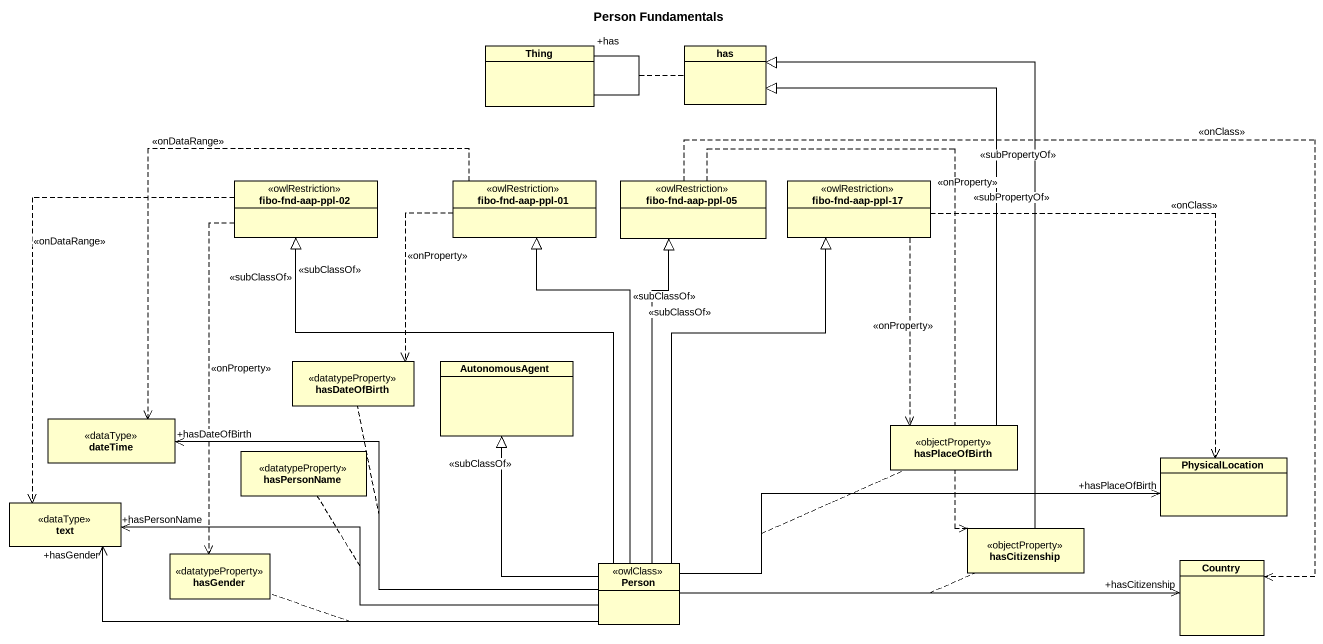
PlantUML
@startuml
title Person Fundamentals
hide circle
hide empty members
class Thing
class has
class "fibo-fnd-aap-ppl-02" as fibo_fnd_aap_ppl_02 <<owlRestriction>>
class "fibo-fnd-aap-ppl-01" as fibo_fnd_aap_ppl_01 <<owlRestriction>>
class "fibo-fnd-aap-ppl-05" as fibo_fnd_aap_ppl_05 <<owlRestriction>>
class "fibo-fnd-aap-ppl-17" as fibo_fnd_aap_ppl_17 <<owlRestriction>>
class hasDateOfBirth <<datatypeProperty>>
class AutonomousAgent
class dateTime <<dataType>>
class hasPersonName <<datatypeProperty>>
class hasPlaceOfBirth <<objectProperty>>
class PhysicalLocation
class text <<dataType>>
class hasCitizenship <<objectProperty>>
class hasGender <<datatypeProperty>>
class "Person" as Person_ <<owlClass>>
class Country
Thing -- "+has" Thing
(Thing, Thing) .. has
fibo_fnd_aap_ppl_02 ..> text : <<onDataRange>>
fibo_fnd_aap_ppl_02 ..> hasGender : <<onProperty>>
fibo_fnd_aap_ppl_01 ..> hasDateOfBirth : <<onProperty>>
fibo_fnd_aap_ppl_01 .left.> dateTime : <<onDataRange>>
fibo_fnd_aap_ppl_05 ..> hasCitizenship : <<onProperty>>
fibo_fnd_aap_ppl_05 ..> Country : <<onClass>>
fibo_fnd_aap_ppl_17 ..> hasPlaceOfBirth : <<onProperty>>
fibo_fnd_aap_ppl_17 ..> PhysicalLocation : <<onClass>>
hasPlaceOfBirth -up-|> has : <<subPropertyOf>>
hasCitizenship -up-|> has : <<subPropertyOf>>
Person_ -up-|> fibo_fnd_aap_ppl_02 : <<subClassOf>>
Person_ -up-|> fibo_fnd_aap_ppl_01 : <<subClassOf>>
Person_ -up-|> fibo_fnd_aap_ppl_05 : <<subClassOf>>
Person_ -up-|> fibo_fnd_aap_ppl_17 : <<subClassOf>>
Person_ -up-|> AutonomousAgent : <<subClassOf>>
Person_ -left-> "+hasDateOfBirth" dateTime
(Person_, dateTime) .. hasDateOfBirth
Person_ -right-> "+hasPlaceOfBirth" PhysicalLocation
(Person_, PhysicalLocation) .. hasPlaceOfBirth
Person_ -left-> "+hasGender" text
(Person_, text) .. hasGender
Person_ -left-> "+hasPersonName" text
(Person_, text) .. hasPersonName
Person_ -right-> "+hasCitizenship" Country
(Person_, Country) .. hasCitizenship
@enduml
